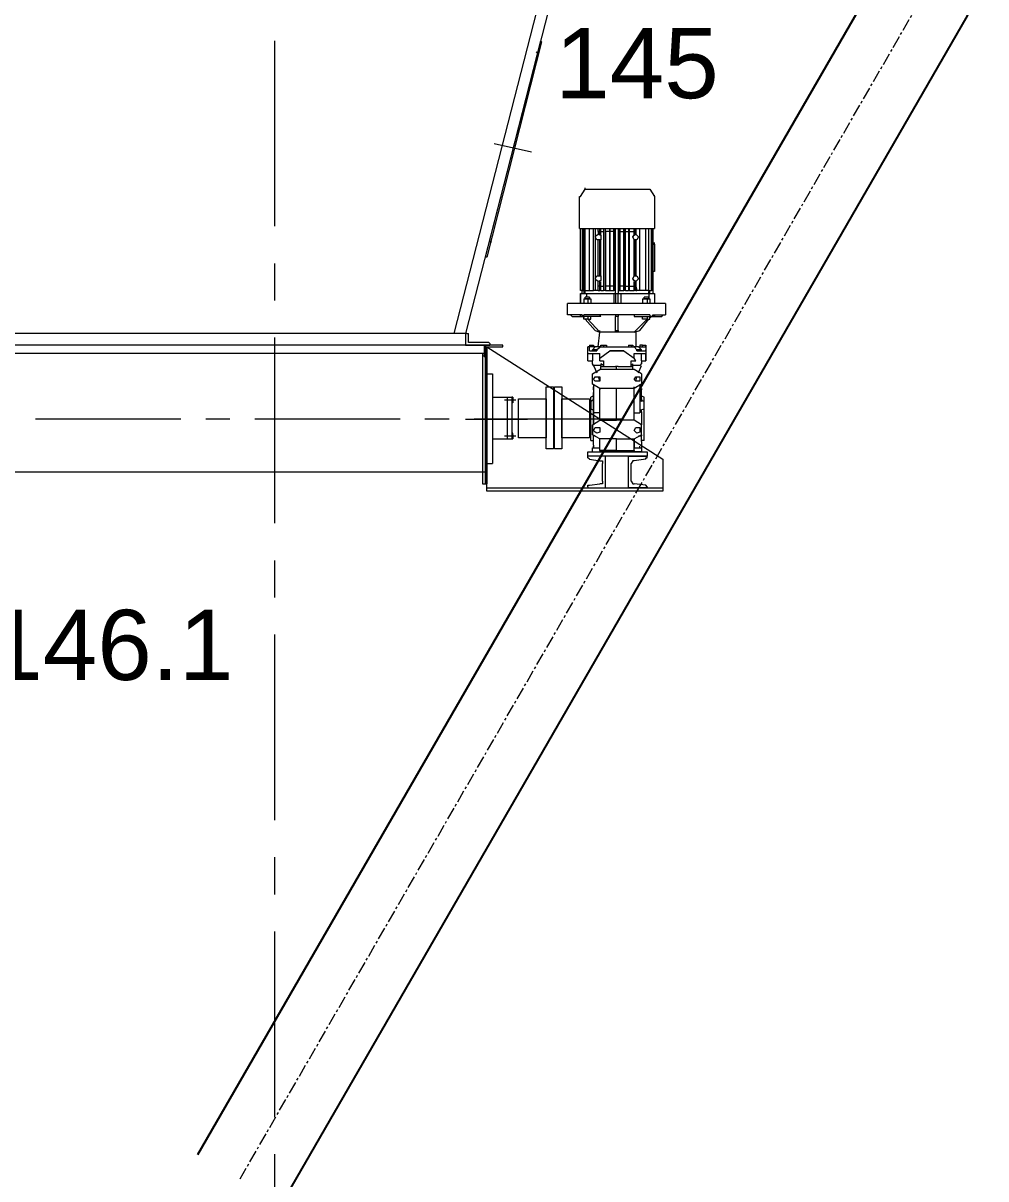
# Model space of a CAD drawing. Header units: millimetres. Extents: x 3220 to 226993, y 817 to 176024.
# Drawn here: x 125758 to 128229, y 142453 to 145419 of the extents above; entities that cross this region are included whole.
import ezdxf

# ---------------------------------------------------------------- set-up
doc = ezdxf.new("R2010")
doc.units = ezdxf.units.MM
doc.linetypes.add('AXES', pattern=[50.8, 31.75, -6.35, 6.35, -6.35])
doc.layers.add('Axe', color=1, linetype='AXES', lineweight=9)
doc.layers.add('Repère', color=76, linetype='Continuous')
doc.styles.get("Standard").update_dxf_attribs({"font": 'arial.ttf'})

# ---------------------------------------------------------------- blocks, each defined once
blk = doc.blocks.new('section 4-3')
at = {"layer": 'Axe', "ltscale": 15}
blk.add_line((6000, -4000), (6000, 33046.2), dxfattribs=at)
blk = doc.blocks.new('ligne broyage 2')
at = {"color": 7, "linetype": 'Continuous', "lineweight": 20, "true_color": 0x000007}
blk.add_lwpolyline([(-1440.3, 7824.3), (-1088.8, 6454.4), (-1088.8, 6454.4)], dxfattribs=at)
at = {"color": 7, "linetype": 'Continuous', "lineweight": 5, "true_color": 0x000007}
for points in [[(-1409.9, 7824.3), (-1058.4, 6454.4), (-1058.4, 6454.4)], [(-1284, 7202.3), (-1281.2, 7205.2)], [(-1284, 7202.3), (-1143.7, 6649.7)], [(-1281.2, 7205.2), (-1139.4, 6649.7)], [(-1276.8, 7171.9), (-1269.6, 7176.3)], [(-1561.8, 6824.8), (-1573.4, 6806)], [(-1558.9, 6824.8), (-1561.8, 6824.8)], [(-1395.4, 6824.8), (-1558.9, 6824.8)], [(-1395.4, 6824.8), (-1395.4, 6827.7)], [(-1383.9, 6806), (-1395.4, 6824.8)], [(-1573.4, 6806), (-1573.4, 6808.8)], [(-1573.4, 6806), (-1573.4, 6723.5)], [(-1381, 6806), (-1383.9, 6806)], [(-1381, 6723.5), (-1381, 6806)], [(-1381, 6723.5), (-1573.4, 6723.5)], [(-1569, 6723.5), (-1569, 6564.4), (-1566.1, 6564.4)], [(-1569, 6564.4), (-1569, 6723.5), (-1569, 6723.5)], [(-1558.9, 6564.4), (-1566.1, 6564.4), (-1566.1, 6723.5)], [(-1558.9, 6564.4), (-1551.7, 6564.4), (-1551.7, 6723.5)], [(-1558.9, 6564.4), (-1558.9, 6723.5), (-1558.9, 6723.5)], [(-1535.8, 6564.4), (-1535.8, 6723.5)], [(-1535.8, 6564.4), (-1535.8, 6723.5)], [(-1525.6, 6716.3), (-1525.6, 6723.5)], [(-1525.6, 6723.5), (-1525.6, 6716.3)], [(-1525.6, 6716.3), (-1525.6, 6709), (-1525.6, 6709)], [(-1525.6, 6709), (-1525.6, 6716.3)], [(-1521.3, 6706.1), (-1521.3, 6723.5)], [(-1521.3, 6709), (-1521.3, 6723.5)], [(-1521.3, 6723.5), (-1521.3, 6716.3)], [(-1509.7, 6575.9), (-1509.7, 6716.3), (-1521.3, 6716.3)], [(-1521.3, 6716.3), (-1521.3, 6706.1)], [(-1509.7, 6716.3), (-1509.7, 6723.5)], [(-1509.7, 6564.4), (-1509.7, 6723.5), (-1509.7, 6723.5)], [(-1509.7, 6564.4), (-1509.7, 6723.5)], [(-1506.8, 6723.5), (-1506.8, 6716.3)], [(-1499.6, 6575.9), (-1499.6, 6716.3), (-1506.8, 6716.3), (-1506.8, 6575.9)], [(-1499.6, 6716.3), (-1499.6, 6723.5)], [(-1499.6, 6564.4), (-1499.6, 6723.5), (-1499.6, 6723.5)], [(-1495.2, 6564.4), (-1495.2, 6723.5), (-1495.2, 6723.5)], [(-1495.2, 6723.5), (-1495.2, 6716.3)], [(-1485.1, 6575.9), (-1485.1, 6716.3), (-1495.2, 6716.3), (-1495.2, 6575.9)], [(-1485.1, 6723.5), (-1485.1, 6564.4), (-1485.1, 6564.4)], [(-1485.1, 6564.4), (-1485.1, 6723.5), (-1485.1, 6723.5)], [(-1485.1, 6716.3), (-1485.1, 6723.5)], [(-1485.1, 6723.5), (-1485.1, 6716.3)], [(-1480.8, 6716.3), (-1485.1, 6716.3)], [(-1485.1, 6716.3), (-1485.1, 6575.9), (-1485.1, 6575.9)], [(-1480.8, 6723.5), (-1480.8, 6557.1)], [(-1473.5, 6564.4), (-1473.5, 6723.5), (-1473.5, 6723.5)], [(-1473.5, 6557.1), (-1473.5, 6723.5)], [(-1473.5, 6716.3), (-1473.5, 6723.5)], [(-1473.5, 6716.3), (-1473.5, 6720.6)], [(-1473.5, 6575.9), (-1473.5, 6716.3)], [(-1469.2, 6564.4), (-1469.2, 6723.5), (-1469.2, 6723.5)], [(-1469.2, 6723.5), (-1469.2, 6716.3)], [(-1469.2, 6716.3), (-1459.1, 6716.3), (-1459.1, 6575.9)], [(-1469.2, 6716.3), (-1469.2, 6575.9)], [(-1459.1, 6723.5), (-1459.1, 6564.4), (-1459.1, 6564.4)], [(-1459.1, 6564.4), (-1459.1, 6723.5), (-1459.1, 6723.5)], [(-1459.1, 6723.5), (-1459.1, 6575.9), (-1459.1, 6575.9)], [(-1459.1, 6723.5), (-1459.1, 6716.3)], [(-1459.1, 6716.3), (-1447.5, 6716.3), (-1447.5, 6575.9)], [(-1447.5, 6564.4), (-1447.5, 6723.5), (-1447.5, 6723.5)], [(-1447.5, 6716.3), (-1447.5, 6723.5)], [(-1443.2, 6723.5), (-1443.2, 6564.4), (-1443.2, 6564.4)], [(-1443.2, 6723.5), (-1443.2, 6716.3), (-1443.2, 6716.3)], [(-1435.9, 6716.3), (-1443.2, 6716.3)], [(-1443.2, 6716.3), (-1443.2, 6575.9)], [(-1435.9, 6716.3), (-1435.9, 6723.5)], [(-1435.9, 6706.1), (-1435.9, 6716.3)], [(-1433, 6709), (-1433, 6723.5)], [(-1433, 6723.5), (-1433, 6716.3)], [(-1433, 6706.1), (-1433, 6723.5), (-1433, 6723.5)], [(-1433, 6716.3), (-1428.7, 6716.3), (-1428.7, 6709)], [(-1433, 6716.3), (-1433, 6709), (-1433, 6709)], [(-1428.7, 6716.3), (-1428.7, 6723.5)], [(-1421.5, 6723.5), (-1421.5, 6564.4), (-1417.1, 6564.4)], [(-1407, 6564.4), (-1417.1, 6564.4), (-1417.1, 6723.5)], [(-1407, 6564.4), (-1407, 6723.5)], [(-1388.2, 6723.5), (-1388.2, 6564.4), (-1407, 6564.4)], [(-1395.4, 6564.4), (-1395.4, 6723.5)], [(-1392.5, 6564.4), (-1392.5, 6723.5)], [(-1388.2, 6564.4), (-1383.9, 6564.4), (-1383.9, 6723.5)], [(-1573.4, 6683), (-1573.4, 6687.3)], [(-1573.4, 6683), (-1573.4, 6616.4), (-1573.4, 6616.4)], [(-1569, 6683), (-1573.4, 6683), (-1573.4, 6616.4)], [(-1521.3, 6602), (-1521.3, 6694.6)], [(-1521.3, 6694.6), (-1521.3, 6602)], [(-1521.3, 6602), (-1521.3, 6694.6), (-1521.3, 6694.6)], [(-1435.9, 6602), (-1435.9, 6694.6)], [(-1433, 6602), (-1433, 6694.6)], [(-1433, 6694.6), (-1433, 6602)], [(-1433, 6602), (-1433, 6694.6), (-1433, 6694.6)], [(-1428.7, 6602), (-1428.7, 6694.6)], [(-1155.3, 6687.3), (-1151, 6690.2)], [(-1143.7, 6649.7), (-1139.4, 6649.7)], [(-1573.4, 6616.4), (-1573.4, 6613.6), (-1573.4, 6613.6)], [(-1573.4, 6616.4), (-1573.4, 6613.6), (-1573.4, 6613.6)], [(-1573.4, 6613.6), (-1569, 6613.6), (-1569, 6613.6)], [(-1525.6, 6564.4), (-1521.3, 6564.4), (-1521.3, 6587.5)], [(-1521.3, 6587.5), (-1521.3, 6575.9)], [(-1521.3, 6564.4), (-1521.3, 6587.5), (-1521.3, 6587.5)], [(-1435.9, 6575.9), (-1435.9, 6587.5)], [(-1435.9, 6564.4), (-1433, 6564.4), (-1433, 6587.5)], [(-1433, 6575.9), (-1428.7, 6575.9), (-1428.7, 6587.5)], [(-1433, 6564.4), (-1433, 6587.5), (-1433, 6587.5)], [(-1433, 6564.4), (-1433, 6587.5), (-1433, 6587.5)], [(-1558.9, 6557.1), (-1573.4, 6557.1)], [(-1573.4, 6557.1), (-1573.4, 6531.1), (-1573.4, 6531.1)], [(-1573.4, 6557.1), (-1573.4, 6531.1)], [(-1569, 6564.4), (-1569, 6557.1)], [(-1561.8, 6557.1), (-1561.8, 6564.4)], [(-1558.9, 6564.4), (-1558.9, 6557.1)], [(-1558.9, 6557.1), (-1558.9, 6561.5)], [(-1480.8, 6557.1), (-1558.9, 6557.1)], [(-1558.9, 6557.1), (-1558.9, 6547)], [(-1551.7, 6564.4), (-1535.8, 6564.4)], [(-1535.8, 6564.4), (-1535.8, 6568.7)], [(-1535.8, 6564.4), (-1528.5, 6564.4)], [(-1525.6, 6575.9), (-1528.5, 6564.4), (-1528.5, 6564.4)], [(-1525.6, 6564.4), (-1528.5, 6564.4)], [(-1525.6, 6564.4), (-1525.6, 6575.9), (-1525.6, 6575.9)], [(-1509.7, 6575.9), (-1521.3, 6575.9), (-1521.3, 6564.4)], [(-1521.3, 6564.4), (-1521.3, 6568.7)], [(-1509.7, 6564.4), (-1521.3, 6564.4)], [(-1509.7, 6564.4), (-1509.7, 6575.9)], [(-1509.7, 6564.4), (-1509.7, 6568.7), (-1509.7, 6568.7)], [(-1509.7, 6564.4), (-1506.8, 6564.4), (-1506.8, 6564.4)], [(-1499.6, 6564.4), (-1499.6, 6575.9), (-1506.8, 6575.9)], [(-1506.8, 6575.9), (-1506.8, 6564.4)], [(-1499.6, 6564.4), (-1506.8, 6564.4)], [(-1499.6, 6564.4), (-1495.2, 6564.4), (-1495.2, 6564.4)], [(-1495.2, 6575.9), (-1485.1, 6575.9), (-1485.1, 6564.4)], [(-1495.2, 6575.9), (-1495.2, 6564.4)], [(-1480.8, 6564.4), (-1495.2, 6564.4), (-1495.2, 6564.4)], [(-1488, 6531.1), (-1488, 6557.1)], [(-1480.8, 6531.1), (-1480.8, 6557.1), (-1488, 6557.1)], [(-1480.8, 6575.9), (-1485.1, 6575.9)], [(-1485.1, 6575.9), (-1485.1, 6564.4)], [(-1485.1, 6564.4), (-1485.1, 6568.7), (-1485.1, 6568.7)], [(-1473.5, 6557.1), (-1480.8, 6557.1), (-1480.8, 6557.1)], [(-1473.5, 6575.9), (-1473.5, 6580.3)], [(-1473.5, 6564.4), (-1473.5, 6575.9)], [(-1473.5, 6564.4), (-1473.5, 6568.7), (-1473.5, 6568.7)], [(-1473.5, 6564.4), (-1469.2, 6564.4), (-1469.2, 6564.4)], [(-1395.4, 6557.1), (-1473.5, 6557.1)], [(-1469.2, 6557.1), (-1473.5, 6557.1), (-1473.5, 6531.1)], [(-1469.2, 6575.9), (-1459.1, 6575.9), (-1459.1, 6564.4)], [(-1469.2, 6575.9), (-1469.2, 6564.4)], [(-1447.5, 6564.4), (-1469.2, 6564.4), (-1469.2, 6564.4)], [(-1469.2, 6557.1), (-1469.2, 6531.1)], [(-1459.1, 6575.9), (-1447.5, 6575.9), (-1447.5, 6564.4)], [(-1459.1, 6575.9), (-1459.1, 6564.4)], [(-1447.5, 6564.4), (-1443.2, 6564.4)], [(-1435.9, 6575.9), (-1443.2, 6575.9)], [(-1443.2, 6575.9), (-1443.2, 6564.4)], [(-1435.9, 6564.4), (-1443.2, 6564.4)], [(-1435.9, 6564.4), (-1435.9, 6575.9)], [(-1433, 6564.4), (-1433, 6568.7)], [(-1428.7, 6564.4), (-1433, 6564.4)], [(-1428.7, 6564.4), (-1428.7, 6575.9)], [(-1428.7, 6564.4), (-1421.5, 6564.4)], [(-1399.8, 6547), (-1399.8, 6557.1)], [(-1383.9, 6557.1), (-1399.8, 6557.1), (-1399.8, 6557.1)], [(-1395.4, 6557.1), (-1395.4, 6564.4)], [(-1395.4, 6557.1), (-1395.4, 6561.5)], [(-1392.5, 6564.4), (-1392.5, 6557.1)], [(-1388.2, 6557.1), (-1388.2, 6564.4)], [(-1383.9, 6557.1), (-1383.9, 6531.1)], [(-1383.9, 6531.1), (-1383.9, 6557.1)], [(-1602.3, 6531.1), (-1602.3, 6502.2)], [(-1602.3, 6531.1), (-1350.6, 6531.1)], [(-1554.6, 6542.7), (-1561.8, 6542.7), (-1561.8, 6531.1)], [(-1558.9, 6547), (-1547.3, 6547)], [(-1558.9, 6547), (-1558.9, 6542.7)], [(-1558.9, 6542.7), (-1558.9, 6547)], [(-1558.9, 6542.7), (-1547.3, 6542.7)], [(-1543, 6542.7), (-1554.6, 6542.7), (-1554.6, 6531.1)], [(-1547.3, 6542.7), (-1547.3, 6547)], [(-1547.3, 6542.7), (-1547.3, 6547)], [(-1543, 6542.7), (-1543, 6531.1)], [(-1392.5, 6542.7), (-1409.9, 6542.7), (-1409.9, 6542.7)], [(-1409.9, 6542.7), (-1409.9, 6531.1)], [(-1407, 6547), (-1395.4, 6547)], [(-1407, 6547), (-1407, 6542.7)], [(-1407, 6542.7), (-1407, 6547)], [(-1407, 6542.7), (-1395.4, 6542.7)], [(-1402.7, 6542.7), (-1402.7, 6531.1)], [(-1395.4, 6542.7), (-1395.4, 6547)], [(-1395.4, 6542.7), (-1395.4, 6547)], [(-1392.5, 6542.7), (-1392.5, 6531.1)], [(-1388.2, 6502.2), (-1350.6, 6502.2), (-1350.6, 6531.1)], [(-1569, 6502.2), (-1602.3, 6502.2)], [(-1592.2, 6497.8), (-1595.1, 6502.2)], [(-1566.1, 6497.8), (-1592.2, 6497.8)], [(-1573.4, 6502.2), (-1573.4, 6497.8)], [(-1573.4, 6497.8), (-1569, 6497.8)], [(-1569, 6497.8), (-1569, 6502.2), (-1569, 6502.2)], [(-1569, 6497.8), (-1561.8, 6497.8)], [(-1561.8, 6494.9), (-1566.1, 6497.8)], [(-1561.8, 6502.2), (-1392.5, 6502.2)], [(-1561.8, 6502.2), (-1561.8, 6497.8)], [(-1521.3, 6497.8), (-1561.8, 6497.8), (-1561.8, 6497.8)], [(-1561.8, 6490.6), (-1561.8, 6497.8)], [(-1554.6, 6497.8), (-1554.6, 6490.6), (-1543, 6490.6)], [(-1543, 6490.6), (-1543, 6497.8)], [(-1521.3, 6502.2), (-1521.3, 6497.8)], [(-1480.8, 6502.2), (-1480.8, 6497.8)], [(-1480.8, 6461.7), (-1480.8, 6497.8), (-1473.5, 6497.8)], [(-1473.5, 6502.2), (-1473.5, 6497.8)], [(-1473.5, 6457.3), (-1473.5, 6497.8), (-1473.5, 6497.8)], [(-1435.9, 6497.8), (-1433, 6502.2)], [(-1435.9, 6497.8), (-1392.5, 6497.8), (-1392.5, 6497.8)], [(-1409.9, 6490.6), (-1409.9, 6497.8)], [(-1402.7, 6497.8), (-1402.7, 6490.6), (-1392.5, 6490.6)], [(-1392.5, 6497.8), (-1392.5, 6502.2)], [(-1392.5, 6497.8), (-1388.2, 6497.8)], [(-1392.5, 6497.8), (-1392.5, 6494.9)], [(-1362.2, 6497.8), (-1392.5, 6497.8)], [(-1392.5, 6490.6), (-1392.5, 6497.8)], [(-1388.2, 6502.2), (-1388.2, 6497.8)], [(-1388.2, 6497.8), (-1383.9, 6497.8)], [(-1383.9, 6497.8), (-1383.9, 6502.2)], [(-1357.8, 6502.2), (-1362.2, 6497.8)], [(-1554.6, 6490.6), (-1561.8, 6490.6)], [(-1535.8, 6461.7), (-1558.9, 6490.6)], [(-1554.6, 6490.6), (-1521.3, 6457.3)], [(-1433, 6457.3), (-1402.7, 6490.6)], [(-1395.4, 6490.6), (-1421.5, 6461.7)], [(-1402.7, 6490.6), (-1409.9, 6490.6)], [(-1521.3, 6457.3), (-1535.8, 6461.7)], [(-1525.6, 6457.3), (-1525.6, 6419.7)], [(-1521.3, 6457.3), (-1480.8, 6457.3), (-1480.8, 6457.3)], [(-1480.8, 6461.7), (-1480.8, 6457.3)], [(-1473.5, 6461.7), (-1480.8, 6461.7)], [(-1480.8, 6457.3), (-1433, 6457.3), (-1433, 6457.3)], [(-1421.5, 6461.7), (-1433, 6457.3)], [(-1433, 6457.3), (-1433, 6461.7)], [(-1428.7, 6419.7), (-1433, 6457.3)], [(-1088.8, 6454.4), (992.9, 6454.4)], [(-1551.7, 6419.7), (-1551.7, 6424.1)], [(-1543, 6424.1), (-1551.7, 6424.1), (-1551.7, 6419.7)], [(-1532.9, 6419.7), (-1551.7, 6419.7), (-1551.7, 6409.6)], [(-1551.7, 6419.7), (-1551.7, 6383.6)], [(-1551.7, 6409.6), (-1551.7, 6412.5)], [(-1551.7, 6409.6), (-1551.7, 6412.5), (-1551.7, 6412.5)], [(-1551.7, 6409.6), (-1551.7, 6412.5), (-1551.7, 6412.5)], [(-1551.7, 6409.6), (-1551.7, 6412.5)], [(-1540.1, 6409.6), (-1551.7, 6409.6)], [(-1528.5, 6409.6), (-1551.7, 6409.6), (-1551.7, 6409.6)], [(-1543, 6419.7), (-1543, 6424.1), (-1535.8, 6424.1)], [(-1540.1, 6409.6), (-1540.1, 6412.5), (-1532.9, 6419.7)], [(-1540.1, 6409.6), (-1540.1, 6412.5)], [(-1540.1, 6412.5), (-1528.5, 6412.5)], [(-1528.5, 6409.6), (-1540.1, 6409.6)], [(-1535.8, 6424.1), (-1535.8, 6419.7)], [(-1532.9, 6419.7), (-1521.3, 6419.7)], [(-1528.5, 6412.5), (-1521.3, 6419.7)], [(-1528.5, 6409.6), (-1528.5, 6412.5)], [(-1435.9, 6419.7), (-1521.3, 6419.7)], [(-1495.2, 6409.6), (-1521.3, 6390.8)], [(-1514.1, 6424.1), (-1518.4, 6424.1), (-1518.4, 6419.7)], [(-1506.8, 6424.1), (-1514.1, 6424.1), (-1514.1, 6419.7)], [(-1506.8, 6424.1), (-1506.8, 6419.7)], [(-1433, 6390.8), (-1459.1, 6409.6)], [(-1443.2, 6424.1), (-1450.4, 6424.1), (-1450.4, 6419.7)], [(-1443.2, 6424.1), (-1443.2, 6419.7), (-1443.2, 6419.7)], [(-1435.9, 6419.7), (-1435.9, 6424.1), (-1443.2, 6424.1)], [(-1435.9, 6419.7), (-1425.8, 6412.5)], [(-1435.9, 6419.7), (-1421.5, 6419.7)], [(-1425.8, 6412.5), (-1414.2, 6412.5), (-1421.5, 6419.7)], [(-1425.8, 6412.5), (-1425.8, 6409.6), (-1425.8, 6409.6)], [(-1425.8, 6409.6), (-1414.2, 6409.6), (-1414.2, 6409.6)], [(-1407, 6409.6), (-1425.8, 6409.6), (-1425.8, 6409.6)], [(-1421.5, 6419.7), (-1407, 6419.7)], [(-1414.2, 6424.1), (-1417.1, 6424.1), (-1417.1, 6419.7)], [(-1407, 6424.1), (-1414.2, 6424.1), (-1414.2, 6419.7)], [(-1414.2, 6409.6), (-1414.2, 6412.5)], [(-1407, 6409.6), (-1414.2, 6409.6)], [(-1407, 6424.1), (-1407, 6419.7)], [(-1407, 6409.6), (-1407, 6419.7)], [(-1407, 6419.7), (-1402.7, 6419.7)], [(-1407, 6409.6), (-1407, 6412.5), (-1407, 6412.5)], [(-1402.7, 6383.6), (-1402.7, 6419.7)], [(-1521.3, 6402.4), (-1551.7, 6402.4), (-1551.7, 6402.4)], [(-1551.7, 6383.6), (-1551.7, 6402.4)], [(-1540.1, 6383.6), (-1551.7, 6383.6), (-1551.7, 6383.6)], [(-1540.1, 6383.6), (-1540.1, 6402.4)], [(-1540.1, 6383.6), (-1540.1, 6379.2)], [(-1540.1, 6379.2), (-1540.1, 6376.3), (-1535.8, 6372)], [(-1540.1, 6376.3), (-1540.1, 6379.2), (-1540.1, 6379.2)], [(-1525.6, 6383.6), (-1521.3, 6390.8), (-1521.3, 6390.8)], [(-1514.1, 6383.6), (-1525.6, 6383.6)], [(-1521.3, 6390.8), (-1521.3, 6402.4)], [(-1514.1, 6369.1), (-1514.1, 6383.6)], [(-1433, 6383.6), (-1443.2, 6383.6)], [(-1443.2, 6383.6), (-1443.2, 6369.1)], [(-1402.7, 6402.4), (-1433, 6402.4)], [(-1433, 6390.8), (-1433, 6402.4)], [(-1433, 6383.6), (-1433, 6390.8)], [(-1417.1, 6372), (-1414.2, 6376.3), (-1414.2, 6379.2)], [(-1414.2, 6402.4), (-1414.2, 6383.6)], [(-1402.7, 6383.6), (-1414.2, 6383.6)], [(-1414.2, 6379.2), (-1414.2, 6383.6)], [(-1414.2, 6376.3), (-1414.2, 6379.2), (-1414.2, 6379.2)], [(-1402.7, 6383.6), (-1402.7, 6402.4)], [(-1402.7, 6383.6), (-1402.7, 6386.4)], [(-1532.9, 6353.2), (-1540.1, 6372)], [(-1540.1, 6350.3), (-1521.3, 6361.9)], [(-1540.1, 6350.3), (-1540.1, 6324.2), (-1521.3, 6312.7)], [(-1535.8, 6372), (-1518.4, 6372)], [(-1521.3, 6361.9), (-1433, 6361.9), (-1433, 6361.9)], [(-1518.4, 6376.3), (-1514.1, 6372)], [(-1518.4, 6361.9), (-1518.4, 6376.3), (-1518.4, 6376.3)], [(-1480.8, 6369.1), (-1518.4, 6369.1)], [(-1480.8, 6369.1), (-1473.5, 6369.1), (-1473.5, 6369.1)], [(-1476.4, 6361.9), (-1476.4, 6369.1), (-1476.4, 6369.1)], [(-1435.9, 6361.9), (-1435.9, 6369.1), (-1473.5, 6369.1)], [(-1443.2, 6372), (-1435.9, 6376.3)], [(-1435.9, 6376.3), (-1435.9, 6369.1)], [(-1435.9, 6372), (-1417.1, 6372)], [(-1433, 6312.7), (-1414.2, 6324.2), (-1414.2, 6350.3), (-1433, 6361.9)], [(-1417.1, 6372), (-1425.8, 6353.2)], [(-1535.8, 6324.2), (-1535.8, 6250.5)], [(-1525.6, 6331.5), (-1528.5, 6343)], [(-1428.7, 6343), (-1433, 6331.5)], [(-1417.1, 6324.2), (-1417.1, 6250.5), (-1417.1, 6250.5)], [(-1540.1, 6293.9), (-1547.3, 6291)], [(-1547.3, 6279.4), (-1547.3, 6291)], [(-1535.8, 6312.7), (-1540.1, 6312.7), (-1540.1, 6309.8)], [(-1540.1, 6286.6), (-1540.1, 6309.8), (-1535.8, 6309.8)], [(-1521.3, 6312.7), (-1521.3, 6317)], [(-1521.3, 6312.7), (-1433, 6312.7), (-1433, 6312.7)], [(-1521.3, 6231.7), (-1521.3, 6312.7), (-1521.3, 6312.7)], [(-1476.4, 6231.7), (-1476.4, 6312.7)], [(-1433, 6231.7), (-1433, 6312.7), (-1435.9, 6312.7)], [(-1417.1, 6312.7), (-1417.1, 6317)], [(-1417.1, 6309.8), (-1417.1, 6312.7), (-1417.1, 6312.7)], [(-1417.1, 6309.8), (-1417.1, 6312.7)], [(-1417.1, 6312.7), (-1417.1, 6302.5), (-1417.1, 6302.5)], [(-1417.1, 6309.8), (-1417.1, 6279.4), (-1417.1, 6279.4)], [(-1417.1, 6253.4), (-1417.1, 6302.5)], [(-1417.1, 6293.9), (-1409.9, 6291)], [(-1417.1, 6286.6), (-1417.1, 6291)], [(-1417.1, 6286.6), (-1417.1, 6291), (-1417.1, 6291)], [(-1409.9, 6279.4), (-1409.9, 6291)], [(-1210.3, 6291), (-1207.4, 6291), (-1207.4, 6276.5)], [(-1210.3, 6291), (-1210.3, 6276.5), (-1210.3, 6276.5)], [(-1210.3, 6291), (-1210.3, 6286.6), (-1210.3, 6286.6)], [(-1535.8, 6257.7), (-1547.3, 6260.6), (-1547.3, 6279.4), (-1535.8, 6283.7)], [(-1547.3, 6264.9), (-1547.3, 6269.3)], [(-1547.3, 6210), (-1547.3, 6264.9)], [(-1547.3, 6179.6), (-1547.3, 6260.6)], [(-1535.8, 6286.6), (-1540.1, 6286.6), (-1540.1, 6279.4)], [(-1535.8, 6283.7), (-1540.1, 6279.4)], [(-1535.8, 6283.7), (-1535.8, 6257.7)], [(-1417.1, 6283.7), (-1417.1, 6286.6), (-1417.1, 6286.6)], [(-1417.1, 6283.7), (-1417.1, 6257.7), (-1417.1, 6257.7)], [(-1417.1, 6283.7), (-1417.1, 6279.4)], [(-1417.1, 6283.7), (-1409.9, 6279.4), (-1409.9, 6260.6), (-1417.1, 6257.7)], [(-1417.1, 6283.7), (-1417.1, 6279.4)], [(-1417.1, 6279.4), (-1417.1, 6283.7)], [(-1417.1, 6257.7), (-1417.1, 6260.6)], [(-1417.1, 6257.7), (-1417.1, 6260.6)], [(-1409.9, 6264.9), (-1407, 6264.9), (-1407, 6210)], [(-1409.9, 6179.6), (-1409.9, 6260.6)], [(-1188.6, 6283.7), (-1217.5, 6283.7)], [(-1207.4, 6286.6), (-1210.3, 6286.6)], [(-1210.3, 6286.6), (-1210.3, 6279.4), (-1210.3, 6279.4)], [(-1207.4, 6279.4), (-1210.3, 6279.4)], [(-1210.3, 6276.5), (-1207.4, 6276.5)], [(-1540.1, 6257.7), (-1535.8, 6257.7)], [(-1540.1, 6253.4), (-1540.1, 6257.7)], [(-1535.8, 6253.4), (-1540.1, 6253.4), (-1540.1, 6220.1)], [(-1540.1, 6220.1), (-1521.3, 6231.7), (-1476.4, 6231.7)], [(-1521.3, 6250.5), (-1535.8, 6250.5)], [(-1414.2, 6220.1), (-1433, 6231.7), (-1476.4, 6231.7)], [(-1433, 6250.5), (-1417.1, 6250.5)], [(-1417.1, 6253.4), (-1417.1, 6257.7), (-1417.1, 6257.7)], [(-1417.1, 6253.4), (-1417.1, 6257.7)], [(-1417.1, 6253.4), (-1417.1, 6257.7)], [(-1417.1, 6220.1), (-1417.1, 6253.4), (-1417.1, 6253.4)], [(-1417.1, 6253.4), (-1417.1, 6220.1)], [(-1547.3, 6210), (-1547.3, 6212.9)], [(-1521.3, 6183.9), (-1540.1, 6194), (-1540.1, 6220.1)], [(-1414.2, 6194), (-1414.2, 6220.1)], [(-1414.2, 6220.1), (-1414.2, 6194)], [(-1407, 6210), (-1409.9, 6210)], [(-1547.3, 6179.6), (-1540.1, 6179.6)], [(-1540.1, 6194), (-1540.1, 6191.2)], [(-1532.9, 6191.2), (-1540.1, 6191.2)], [(-1540.1, 6176.7), (-1540.1, 6191.2)], [(-1540.1, 6176.7), (-1540.1, 6160.8)], [(-1476.4, 6183.9), (-1521.3, 6183.9), (-1521.3, 6183.9)], [(-1521.3, 6153.5), (-1521.3, 6183.9), (-1521.3, 6160.8)], [(-1476.4, 6183.9), (-1433, 6183.9), (-1414.2, 6194)], [(-1476.4, 6153.5), (-1476.4, 6183.9)], [(-1433, 6153.5), (-1433, 6183.9)], [(-1433, 6160.8), (-1433, 6183.9)], [(-1421.5, 6191.2), (-1417.1, 6191.2), (-1417.1, 6194)], [(-1421.5, 6191.2), (-1417.1, 6191.2)], [(-1417.1, 6194), (-1417.1, 6191.2)], [(-1417.1, 6168), (-1417.1, 6191.2)], [(-1409.9, 6179.6), (-1417.1, 6179.6)], [(-1188.6, 6191.2), (-1217.5, 6191.2)], [(-1210.3, 6186.8), (-1210.3, 6198.4), (-1210.3, 6198.4)], [(-1207.4, 6198.4), (-1207.4, 6183.9), (-1210.3, 6183.9)], [(-1210.3, 6198.4), (-1207.4, 6198.4)], [(-1210.3, 6194), (-1210.3, 6183.9), (-1210.3, 6183.9)], [(-1207.4, 6194), (-1210.3, 6194)], [(-1210.3, 6186.8), (-1210.3, 6183.9), (-1210.3, 6183.9)], [(-1207.4, 6186.8), (-1210.3, 6186.8)], [(-1540.1, 6160.8), (-1540.1, 6150.7)], [(-1521.3, 6160.8), (-1540.1, 6160.8)], [(-1521.3, 6160.8), (-1540.1, 6160.8), (-1540.1, 6160.8)], [(-1540.1, 6150.7), (-1433, 6150.7), (-1433, 6150.7)], [(-1535.8, 6160.8), (-1535.8, 6165.1)], [(-1521.3, 6153.5), (-1521.3, 6150.7)], [(-1476.4, 6153.5), (-1521.3, 6153.5)], [(-1476.4, 6153.5), (-1433, 6153.5), (-1433, 6150.7)], [(-1476.4, 6153.5), (-1476.4, 6150.7), (-1476.4, 6150.7)], [(-1414.2, 6150.7), (-1414.2, 6160.8), (-1433, 6160.8)], [(-1417.1, 6160.8), (-1433, 6160.8), (-1433, 6160.8)], [(-1414.2, 6150.7), (-1433, 6150.7)], [(-1417.1, 6168), (-1417.1, 6160.8)], [(-1417.1, 6160.8), (-1417.1, 6165.1)], [(-1554.6, 6058.1), (-1506.8, 6058.1), (-1506.8, 6139.1)], [(-1551.7, 6131.8), (-1551.7, 6134.7), (-1554.6, 6134.7), (-1554.6, 6139.1)], [(-1506.8, 6139.1), (-1554.6, 6139.1), (-1554.6, 6139.1)], [(-1551.7, 6131.8), (-1521.3, 6127.5), (-1518.4, 6127.5), (-1514.1, 6120.3)], [(-1514.1, 6075.4), (-1514.1, 6120.3), (-1514.1, 6120.3)], [(-1402.7, 6058.1), (-1447.5, 6058.1), (-1447.5, 6139.1)], [(-1447.5, 6139.1), (-1402.7, 6139.1), (-1402.7, 6139.1)], [(-1407, 6131.8), (-1433, 6127.5), (-1440.3, 6127.5), (-1440.3, 6120.3)], [(-1440.3, 6075.4), (-1440.3, 6120.3), (-1440.3, 6120.3)], [(-1407, 6131.8), (-1402.7, 6134.7), (-1402.7, 6139.1)], [(-1554.6, 6061), (-1551.7, 6065.3), (-1551.7, 6065.3)], [(-1554.6, 6061), (-1554.6, 6058.1)], [(-1551.7, 6065.3), (-1521.3, 6068.2)], [(-1514.1, 6075.4), (-1518.4, 6068.2), (-1521.3, 6068.2)], [(-1440.3, 6075.4), (-1440.3, 6068.2), (-1433, 6068.2)], [(-1407, 6065.3), (-1433, 6068.2)], [(-1402.7, 6061), (-1402.7, 6065.3), (-1407, 6065.3)], [(-1402.7, 6061), (-1402.7, 6058.1)]]:
    blk.add_lwpolyline(points, dxfattribs=at)
at = {"color": 1, "linetype": 'Continuous', "lineweight": 5, "true_color": 0x000001}
for points in [[(-1162.5, 6941.9), (-1258, 6920.2), (-1258, 6920.2)], [(-1492.4, 6234.6), (-1110.5, 6234.6)], [(-1088.8, 6234.6), (-1247.9, 6234.6), (-1247.9, 6234.6)], [(-1046.8, 6234.6), (-984.6, 6234.6)], [(-921, 6234.6), (-547.7, 6234.6)], [(-484.1, 6234.6), (-421.9, 6234.6)], [(-358.2, 6234.6), (15, 6234.6)]]:
    blk.add_lwpolyline(points, dxfattribs=at)
at = {"color": 7, "linetype": 'Continuous', "lineweight": 5, "true_color": 0x000007}
for points in [[(-1525.6, 6709), (-1528.5, 6706.1), (-1532.9, 6701.8), (-1528.5, 6694.6), (-1521.3, 6694.6), (-1518.4, 6701.8), (-1521.3, 6706.1)], [(-1428.7, 6709), (-1435.9, 6706.1), (-1435.9, 6694.6), (-1425.8, 6694.6), (-1421.5, 6701.8), (-1425.8, 6706.1)], [(-1525.6, 6694.6), (-1525.6, 6602)], [(-1525.6, 6602), (-1528.5, 6602), (-1532.9, 6594.8), (-1528.5, 6590.4), (-1525.6, 6587.5), (-1521.3, 6590.4), (-1518.4, 6594.8), (-1521.3, 6602)], [(-1525.6, 6575.9), (-1525.6, 6587.5)], [(-1428.7, 6602), (-1435.9, 6602), (-1435.9, 6590.4), (-1428.7, 6587.5), (-1425.8, 6590.4), (-1421.5, 6594.8), (-1425.8, 6602)], [(-1459.1, 6409.6), (-1495.2, 6409.6)], [(-1528.5, 6343), (-1535.8, 6343), (-1535.8, 6331.5), (-1525.6, 6331.5), (-1521.3, 6335.8), (-1525.6, 6343)], [(-1425.8, 6343), (-1433, 6343), (-1433, 6331.5), (-1421.5, 6331.5), (-1417.1, 6335.8), (-1421.5, 6343)], [(-1317.3, 6157.9), (-1317.3, 6317), (-1336.1, 6317), (-1336.1, 6157.9)], [(-1295.6, 6157.9), (-1295.6, 6317), (-1314.4, 6317), (-1314.4, 6157.9)], [(-1336.1, 6186.8), (-1336.1, 6286.6), (-1407, 6286.6), (-1407, 6186.8)], [(-1224.7, 6186.8), (-1224.7, 6286.6), (-1295.6, 6286.6), (-1295.6, 6186.8)], [(-1528.5, 6212.9), (-1535.8, 6212.9), (-1535.8, 6201.3), (-1528.5, 6198.4), (-1525.6, 6201.3), (-1521.3, 6205.6), (-1525.6, 6212.9)], [(-1425.8, 6212.9), (-1433, 6212.9), (-1433, 6201.3), (-1425.8, 6198.4), (-1421.5, 6201.3), (-1417.1, 6205.6), (-1421.5, 6212.9)]]:
    blk.add_lwpolyline(points, close=True, dxfattribs=at)
at = {"color": 7, "linetype": 'Continuous', "lineweight": 15, "true_color": 0x000007}
for points in [[(-1091.7, 6454.4), (-1088.8, 6454.4), (-1088.8, 6424.1), (-1151, 6424.1)], [(-1096, 6435.6), (-1096, 6454.4)], [(-1091.7, 6454.4), (-1096, 6454.4), (-1096, 6454.4)], [(-1143.7, 6419.7), (-1184.2, 6419.7), (-1184.2, 6424.1)], [(-1184.2, 6424.1), (-1136.5, 6424.1), (-1136.5, 6395.1)], [(-1148.1, 6431.3), (-1151, 6428.4), (-1151, 6424.1)], [(-1148.1, 6431.3), (-1098.9, 6431.3)], [(-1143.7, 6419.7), (-1139.4, 6416.8), (-1139.4, 6398)], [(-1143.7, 6419.7), (-1143.7, 6068.2)], [(-1139.4, 6424.1), (2160.3, 6424.1)], [(-1139.4, 6424.1), (-1139.4, 6068.2)], [(-1098.9, 6431.3), (-1096, 6431.3), (-1096, 6435.6)], [(-1139.4, 6402.4), (2160.3, 6402.4)], [(-1136.5, 6395.1), (-1139.4, 6395.1), (-1139.4, 6398)], [(-1136.5, 6395.1), (-1136.5, 6398), (-1136.5, 6398)], [(-1132.2, 6402.4), (-1132.2, 6068.2)], [(-1143.7, 6350.3), (-1158.2, 6350.3)], [(-1158.2, 6350.3), (-1158.2, 6120.3)], [(-1143.7, 6350.3), (-1143.7, 6120.3)], [(-1158.2, 6291), (-1207.4, 6291), (-1207.4, 6291)], [(-1207.4, 6291), (-1207.4, 6183.9)], [(-1195.8, 6291), (-1195.8, 6183.9)], [(-1158.2, 6183.9), (-1207.4, 6183.9), (-1207.4, 6183.9)], [(-1143.7, 6120.3), (-1158.2, 6120.3)], [(-1139.4, 6098.6), (311.5, 6098.6), (311.5, 6098.6)], [(-1132.2, 6068.2), (-1143.7, 6068.2)]]:
    blk.add_lwpolyline(points, dxfattribs=at)
for points in [[(-1143.7, 6419.7), (-1595.1, 6131.8), (-1595.1, 6049.4), (-1143.7, 6049.4)], [(-1402.7, 6139.1), (-1402.7, 6150.7), (-1554.6, 6150.7), (-1554.6, 6139.1)], [(-1143.7, 6049.4), (-1143.7, 6058.1), (-1595.1, 6058.1), (-1595.1, 6049.4)]]:
    blk.add_lwpolyline(points, close=True, dxfattribs=at)

msp = doc.modelspace()

# ---------------------------------------------------------------- linework, layer by layer
at = {"color": 4, "elevation": 0}
for points in [[(126206.7, 142515.8), (127962.4, 145556.8, 0.131652), (127979.1, 145619.3), (127979.1, 154841.3)], [(126423.2, 142390.8), (128178.9, 145431.8, 0.131652), (128229.1, 145619.3), (128229.1, 154841.3)]]:
    msp.add_lwpolyline(points, format="xyb", dxfattribs=at)
at = {"layer": 'Axe', "elevation": 0}
msp.add_lwpolyline([(126314.9, 142453.3), (128070.7, 145494.3, 0.131652), (128104.1, 145619.3), (128104.1, 155240.2)], format="xyb", dxfattribs=at)

# ---------------------------------------------------------------- block references
at = {"color": 2}
msp.add_blockref('section 4-3', (120404.1, 135943.7), dxfattribs=at)
at = {"xscale": -1}
msp.add_blockref('ligne broyage 2', (125804.9, 138168.5), dxfattribs=at)

# ---------------------------------------------------------------- texts
at = {"layer": 'Repère', "char_height": 180, "attachment_point": 1}
for s, width, insert in [('145', 7197.386, (127124, 145406.4)), ('146.1', 944.191, (125668.9, 143913.6))]:
    msp.add_mtext_dynamic_manual_height_columns(s, width=width, gutter_width=12.5, heights=[0], dxfattribs=dict(at, insert=insert))

doc.saveas('drawing.dxf')
